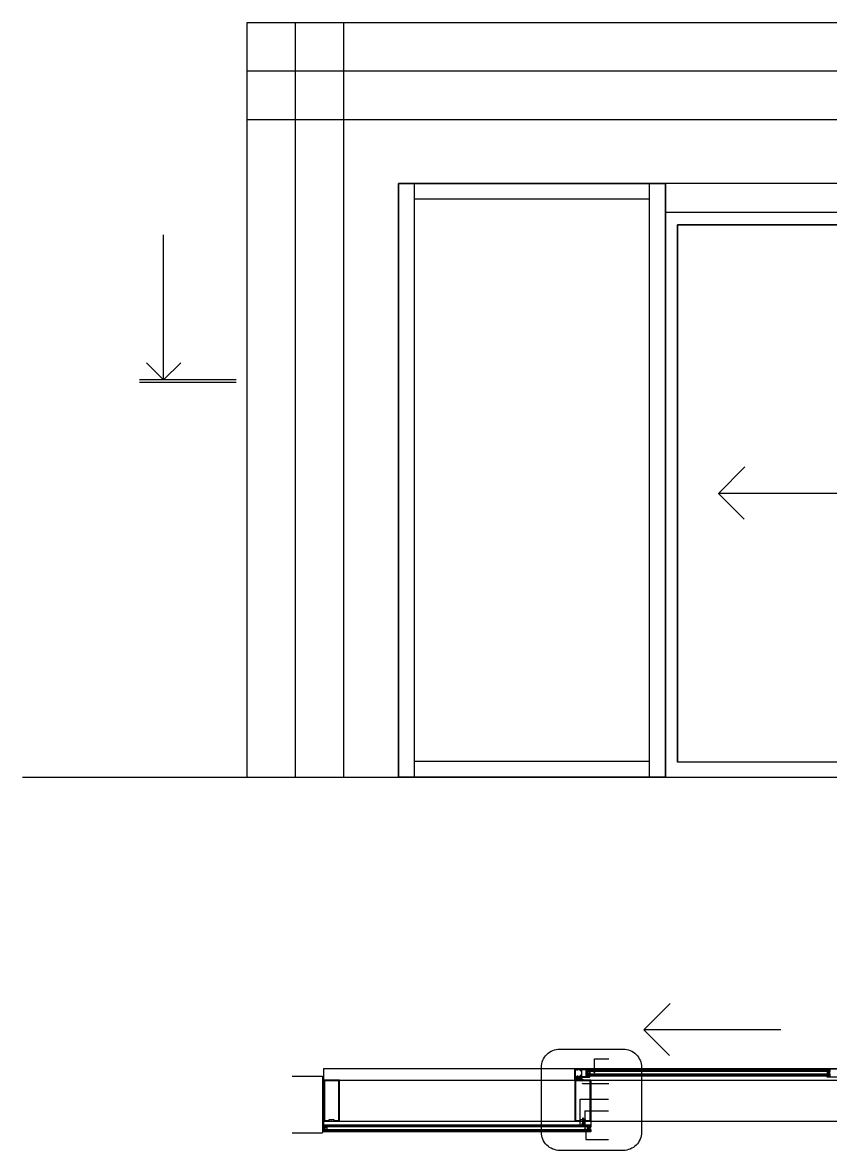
# Model space of a CAD drawing. Header units: metres. Extents: x 48.37 to 58.25, y -25.96 to -20.83.
# Drawn here: x 48.374 to 51.71, y -25.962 to -21.304 of the extents above; entities that cross this region are included whole.
import ezdxf

# ---------------------------------------------------------------- set-up
doc = ezdxf.new("R2010")
doc.units = ezdxf.units.M
for name, color, linetype in [('0-COTAS REF', 7, 'Continuous'), ('0-TEXTO', 7, 'Continuous'), ('0-TEXTO DETALLE', 7, 'Continuous')]:
    doc.layers.add(name, color=color, linetype=linetype)

msp = doc.modelspace()

# ---------------------------------------------------------------- linework, layer by layer
at = {"color": 11}
for p, q in [((49.9254, -21.9686), (49.9254, -24.4206)), ((54.2054, -21.9686), (49.9254, -21.9686)), ((51.0279, -21.9686), (51.0279, -24.4206)), ((50.7048, -25.6296), (50.7043, -25.6301)), ((50.7043, -25.6301), (50.7043, -25.6321)), ((50.7048, -25.6326), (50.7043, -25.6321)), ((50.7048, -25.6326), (50.7043, -25.6331)), ((50.7043, -25.6331), (50.7043, -25.6351)), ((50.7048, -25.6356), (50.7043, -25.6351)), ((50.7048, -25.6356), (50.7043, -25.6351)), ((50.7048, -25.6476), (50.7043, -25.6481)), ((50.7048, -25.6476), (50.7043, -25.6481)), ((50.7043, -25.6481), (50.7043, -25.6511)), ((50.7048, -25.6516), (50.7043, -25.6511)), ((50.7048, -25.6516), (50.7043, -25.6521)), ((50.7043, -25.6521), (50.7043, -25.6551)), ((50.7048, -25.6556), (50.7043, -25.6551)), ((51.7067, -25.6296), (50.7048, -25.6296)), ((51.7067, -25.6326), (50.7048, -25.6326)), ((51.7067, -25.6356), (50.7048, -25.6356)), ((51.7067, -25.6476), (50.7048, -25.6476)), ((51.7067, -25.6516), (50.7048, -25.6516)), ((51.7067, -25.6556), (50.7048, -25.6556)), ((51.7067, -25.6296), (51.7072, -25.6301)), ((51.7067, -25.6326), (51.7072, -25.6321)), ((51.7067, -25.6326), (51.7072, -25.6331)), ((51.7067, -25.6356), (51.7072, -25.6351)), ((51.7067, -25.6356), (51.7072, -25.6351)), ((51.7067, -25.6476), (51.7072, -25.6481)), ((51.7067, -25.6476), (51.7072, -25.6481)), ((51.7067, -25.6516), (51.7072, -25.6511)), ((51.7067, -25.6516), (51.7072, -25.6521)), ((51.7067, -25.6556), (51.7072, -25.6551)), ((51.7072, -25.6301), (51.7072, -25.6321)), ((51.7072, -25.6331), (51.7072, -25.6351)), ((51.7072, -25.6481), (51.7072, -25.6511)), ((51.7072, -25.6521), (51.7072, -25.6551)), ((49.6177, -25.8586), (49.6172, -25.8591)), ((49.6172, -25.8591), (49.6172, -25.8611)), ((49.6177, -25.8616), (49.6172, -25.8611)), ((49.6177, -25.8616), (49.6172, -25.8621)), ((49.6172, -25.8621), (49.6172, -25.8641)), ((49.6177, -25.8646), (49.6172, -25.8641)), ((49.6177, -25.8646), (49.6172, -25.8641)), ((49.6177, -25.8766), (49.6172, -25.8771)), ((49.6177, -25.8766), (49.6172, -25.8771)), ((49.6172, -25.8771), (49.6172, -25.8801)), ((49.6177, -25.8806), (49.6172, -25.8801)), ((49.6177, -25.8806), (49.6172, -25.8811)), ((49.6172, -25.8811), (49.6172, -25.8841)), ((49.6177, -25.8846), (49.6172, -25.8841)), ((50.719, -25.8586), (49.6177, -25.8586)), ((50.719, -25.8616), (49.6177, -25.8616)), ((50.719, -25.8646), (49.6177, -25.8646)), ((50.719, -25.8766), (49.6177, -25.8766)), ((50.719, -25.8806), (49.6177, -25.8806)), ((50.719, -25.8846), (49.6177, -25.8846)), ((50.719, -25.8586), (50.7195, -25.8591)), ((50.719, -25.8616), (50.7195, -25.8611)), ((50.719, -25.8616), (50.7195, -25.8621)), ((50.719, -25.8646), (50.7195, -25.8641)), ((50.719, -25.8646), (50.7195, -25.8641)), ((50.719, -25.8646), (50.7195, -25.8641)), ((50.719, -25.8766), (50.7195, -25.8771)), ((50.719, -25.8806), (50.7195, -25.8801)), ((50.719, -25.8806), (50.7195, -25.8811)), ((50.719, -25.8846), (50.7195, -25.8841)), ((50.7195, -25.8591), (50.7195, -25.8611)), ((50.7195, -25.8621), (50.7195, -25.8641)), ((50.7195, -25.8771), (50.7195, -25.8801)), ((50.7195, -25.8811), (50.7195, -25.8841))]:
    msp.add_line(p, q, dxfattribs=at)
at = {"color": 8}
for p, q in [((52.0654, -21.9686), (49.9254, -21.9686)), ((49.9904, -21.9686), (49.9904, -24.4206)), ((50.9629, -24.4206), (50.9629, -21.9686)), ((51.0279, -24.4206), (51.0279, -21.9686)), ((50.9629, -22.0336), (49.9904, -22.0336)), ((53.1029, -22.0886), (51.0279, -22.0886)), ((52.0155, -22.1386), (51.0779, -22.1386)), ((51.0779, -22.1386), (51.0779, -24.3587)), ((50.9629, -24.3556), (49.9904, -24.3556)), ((52.0155, -24.3587), (51.0779, -24.3587)), ((49.617, -25.6724), (49.617, -25.623)), ((50.6834, -25.6674), (50.6834, -25.6604)), ((50.7105, -25.6366), (50.7105, -25.6356)), ((50.7105, -25.6466), (50.7105, -25.6476)), ((50.7155, -25.6356), (50.7155, -25.6476)), ((51.696, -25.6356), (51.696, -25.6476)), ((51.701, -25.6366), (51.701, -25.6356)), ((51.701, -25.6466), (51.701, -25.6476)), ((49.617, -25.6714), (52.7955, -25.6714)), ((49.617, -25.8414), (52.7949, -25.8414)), ((49.6249, -25.8656), (49.6249, -25.8646)), ((49.6249, -25.8756), (49.6249, -25.8766)), ((49.6299, -25.8646), (49.6299, -25.8766)), ((50.7069, -25.8766), (50.7069, -25.8646)), ((50.7119, -25.8656), (50.7119, -25.8646)), ((50.7119, -25.8756), (50.7119, -25.8766))]:
    msp.add_line(p, q, dxfattribs=at)
at = {"color": 4}
for p, q in [((48.3736, -24.4206), (58.249, -24.4206)), ((49.4872, -25.6551), (49.612, -25.6551)), ((49.612, -25.6551), (49.612, -25.89)), ((49.4872, -25.89), (49.612, -25.89))]:
    msp.add_line(p, q, dxfattribs=at)
at = {"color": 8, "linetype": 'CONTINUOUS', "ltscale": 100}
msp.add_line((49.617, -25.623), (53.897, -25.623), dxfattribs=at)
at = {"color": 0}
for p, q in [((50.6637, -25.6675), (50.6609, -25.6736)), ((50.6619, -25.6736), (50.664, -25.6675)), ((50.6628, -25.6736), (50.6643, -25.6675)), ((50.6637, -25.6736), (50.6643, -25.6675)), ((50.664, -25.6736), (50.6646, -25.6675)), ((50.6644, -25.6736), (50.6649, -25.6675)), ((50.6648, -25.6736), (50.6654, -25.6675)), ((50.6653, -25.6736), (50.6658, -25.6675)), ((50.6657, -25.6736), (50.6663, -25.6675)), ((50.6662, -25.6736), (50.6668, -25.6675)), ((50.6666, -25.6736), (50.6672, -25.6675)), ((50.667, -25.6736), (50.6676, -25.6675)), ((50.6674, -25.6736), (50.6679, -25.6675)), ((50.6677, -25.6736), (50.6682, -25.6675)), ((50.6679, -25.6736), (50.6685, -25.6675)), ((50.6683, -25.6736), (50.6684, -25.6675)), ((50.6685, -25.6736), (50.6685, -25.6675)), ((50.6686, -25.6736), (50.6686, -25.6675)), ((50.6693, -25.6736), (50.6687, -25.6675)), ((50.6688, -25.6736), (50.6688, -25.6675)), ((50.6695, -25.6736), (50.6689, -25.6675)), ((50.6698, -25.6736), (50.6692, -25.6675)), ((50.6701, -25.6736), (50.6696, -25.6675)), ((50.6706, -25.6736), (50.67, -25.6675)), ((50.671, -25.6736), (50.6704, -25.6675)), ((50.6714, -25.6736), (50.6708, -25.6675)), ((50.6719, -25.6736), (50.6713, -25.6675)), ((50.6724, -25.6736), (50.6718, -25.6675)), ((50.6728, -25.6736), (50.6722, -25.6675)), ((50.6731, -25.6736), (50.6725, -25.6675)), ((50.6743, -25.6736), (50.6729, -25.6675)), ((50.6734, -25.6736), (50.6729, -25.6675)), ((50.6753, -25.6736), (50.6732, -25.6675)), ((50.6735, -25.6675), (50.6762, -25.6736))]:
    msp.add_line(p, q, dxfattribs=at)
at = {"color": 8, "linetype": 'CONTINUOUS'}
for p, q in [((51.7072, -25.6522), (50.7043, -25.6522)), ((50.7195, -25.8811), (49.6172, -25.8811))]:
    msp.add_line(p, q, dxfattribs=at)
at = {"color": 251}
for p, q in [((50.6853, -25.8518), (50.6823, -25.8538)), ((50.6898, -25.8323), (50.6848, -25.8352)), ((50.6898, -25.8343), (50.6848, -25.8372)), ((50.6898, -25.8363), (50.6848, -25.8392)), ((50.6898, -25.8383), (50.6848, -25.8412)), ((50.6898, -25.8403), (50.6848, -25.8432)), ((50.6898, -25.8423), (50.6848, -25.8452)), ((50.6898, -25.8443), (50.6848, -25.8472)), ((50.6898, -25.8463), (50.6848, -25.8492)), ((50.6898, -25.8483), (50.6848, -25.8512)), ((50.6873, -25.8271), (50.6853, -25.8314)), ((50.6853, -25.8314), (50.6853, -25.8518)), ((50.6893, -25.8518), (50.6853, -25.8518)), ((50.6877, -25.8538), (50.687, -25.8538)), ((50.687, -25.8538), (50.687, -25.8543)), ((50.6873, -25.8271), (50.6893, -25.8314)), ((50.6877, -25.8538), (50.6877, -25.8543)), ((50.6893, -25.8314), (50.6893, -25.8518)), ((50.6893, -25.8518), (50.6923, -25.8538))]:
    msp.add_line(p, q, dxfattribs=at)
at = {"color": 11}
msp.add_lwpolyline([(49.9254, -21.9686), (51.0279, -21.9686), (51.0279, -24.4206), (49.9254, -24.4206)], close=True, dxfattribs=at)
at = {"color": 8}
for points in [[(51.0779, -22.1386), (52.0155, -22.1386), (52.0155, -24.3587), (51.0779, -24.3587)], [(50.7155, -25.6366), (50.7155, -25.6466), (50.7105, -25.6466), (50.7075, -25.6431), (50.7075, -25.6401), (50.7105, -25.6366)], [(50.715, -25.6371), (50.715, -25.6461), (50.7107, -25.6461), (50.708, -25.6428), (50.708, -25.6404), (50.7107, -25.6371)], [(51.696, -25.6366), (51.696, -25.6466), (51.701, -25.6466), (51.704, -25.6431), (51.704, -25.6401), (51.701, -25.6366)], [(51.6965, -25.6371), (51.6965, -25.6461), (51.7008, -25.6461), (51.7035, -25.6428), (51.7035, -25.6404), (51.7008, -25.6371)], [(49.617, -25.6714), (50.7195, -25.6714), (50.7195, -25.8574), (49.617, -25.8574)], [(49.6299, -25.8656), (49.6299, -25.8756), (49.6249, -25.8756), (49.6219, -25.8721), (49.6219, -25.8691), (49.6249, -25.8656)], [(49.6294, -25.8661), (49.6294, -25.8751), (49.625, -25.8751), (49.6224, -25.8718), (49.6224, -25.8694), (49.625, -25.8661)], [(50.7069, -25.8656), (50.7069, -25.8756), (50.7119, -25.8756), (50.7149, -25.8721), (50.7149, -25.8691), (50.7119, -25.8656)], [(50.7074, -25.8661), (50.7074, -25.8751), (50.7117, -25.8751), (50.7144, -25.8718), (50.7144, -25.8694), (50.7117, -25.8661)]]:
    msp.add_lwpolyline(points, close=True, dxfattribs=at)
for points in [[(51.8138, -23.2486), (51.8138, -23.2486), (51.247, -23.2486), (51.3531, -23.3547), (51.247, -23.2486), (51.3566, -23.139)], [(51.5053, -25.4643), (51.5053, -25.4643), (50.9386, -25.4643), (51.0447, -25.5704), (50.9386, -25.4643), (51.0482, -25.3547)]]:
    msp.add_lwpolyline(points, dxfattribs=at)
at = {"color": 11}
for points in [[(50.6878, -25.6684), (50.6878, -25.6684, -0.414214), (50.6873, -25.6689), (50.6738, -25.6689, -0.414214), (50.6735, -25.6686), (50.6735, -25.6685), (50.6735, -25.6679, -0.414214), (50.6738, -25.6676), (50.675, -25.6676, 0.414214), (50.6753, -25.6673), (50.6753, -25.6667, 0.414214), (50.675, -25.6664), (50.6738, -25.6664, -0.414214), (50.6735, -25.6661), (50.6735, -25.6657, -0.414214), (50.6738, -25.6654), (50.675, -25.6654, 0.414214), (50.6753, -25.6651), (50.6753, -25.6622, 0.414214), (50.675, -25.6619), (50.6688, -25.6619), (50.6685, -25.6616), (50.6682, -25.6619), (50.6621, -25.6619, 0.414214), (50.6618, -25.6622), (50.6618, -25.6651, 0.414214), (50.6621, -25.6654), (50.6633, -25.6654, -0.414214), (50.6636, -25.6657), (50.6636, -25.6661, -0.414214), (50.6633, -25.6664), (50.6621, -25.6664, 0.414214), (50.6618, -25.6667), (50.6618, -25.6673, 0.414214), (50.6621, -25.6676), (50.6633, -25.6676, -0.414214), (50.6636, -25.6679), (50.6636, -25.6686, -0.414214), (50.6633, -25.6689), (50.6555, -25.6689, -0.414214), (50.6545, -25.6679), (50.6545, -25.6264, -0.28969), (50.6551, -25.6255, -0.55076), (50.6555, -25.6258), (50.6555, -25.629, -0.213422), (50.6554, -25.6292, 1.05728), (50.6558, -25.6296, -0.213422), (50.6561, -25.6295), (50.6582, -25.6295, 0.315299), (50.6588, -25.6291), (50.6591, -25.6283, -1), (50.66, -25.6286), (50.6597, -25.6295, -0.315299), (50.6582, -25.6305), (50.656, -25.6305, 0.414214), (50.6555, -25.631), (50.6555, -25.6676, 0.414214), (50.6558, -25.6679), (50.6605, -25.6679, 0.414214), (50.6608, -25.6676), (50.6608, -25.6602, -0.414214), (50.6611, -25.6599), (50.6615, -25.6599, -0.414214), (50.6618, -25.6602), (50.6618, -25.6606, 0.414214), (50.6621, -25.6609), (50.675, -25.6609, 0.414214), (50.6753, -25.6606), (50.6753, -25.6602, -0.414214), (50.6756, -25.6599), (50.6785, -25.6599, -0.414214), (50.6788, -25.6602), (50.6788, -25.6618, -1), (50.6778, -25.6618), (50.6778, -25.6614, 0.414214), (50.6775, -25.6611), (50.6766, -25.6611, 0.414214), (50.6763, -25.6614), (50.6763, -25.6671, 0.414214), (50.6766, -25.6674), (50.6775, -25.6674, 0.414214), (50.6778, -25.6671), (50.6778, -25.666, -1), (50.6788, -25.666), (50.6788, -25.6673, 0.406085), (50.6791, -25.6677), (50.6873, -25.6679, -0.406289)], [(50.7013, -25.6275, -0.414214), (50.7016, -25.6272), (50.7058, -25.6272, -0.414214), (50.7061, -25.6275), (50.7061, -25.6285, 0.414214), (50.7066, -25.629), (50.7081, -25.629, 0.414214), (50.7084, -25.6287), (50.7084, -25.6283, 0.414214), (50.7081, -25.628), (50.7073, -25.628, -0.414214), (50.7071, -25.6278), (50.7071, -25.6268, -0.414214), (50.7073, -25.6266), (50.7142, -25.6266, -0.414214), (50.7144, -25.6268), (50.7144, -25.6278, -0.414214), (50.7142, -25.628), (50.7134, -25.628, 0.414214), (50.7131, -25.6283), (50.7131, -25.6287, 0.414214), (50.7134, -25.629), (50.7152, -25.629, 0.414214), (50.7155, -25.6287), (50.7155, -25.6257, 0.414214), (50.715, -25.6252), (50.656, -25.6252, 0.414214), (50.6555, -25.6257), (50.6555, -25.6289, 0.414214), (50.6558, -25.6292), (50.6578, -25.6292, 0.414214), (50.6581, -25.6289), (50.6581, -25.6285, 0.414214), (50.6578, -25.6282), (50.6569, -25.6282, -0.414214), (50.6566, -25.6279), (50.6566, -25.6271, -0.414214), (50.6569, -25.6268), (50.6636, -25.6268, -0.414214), (50.6639, -25.6271), (50.6639, -25.6279, -0.414214), (50.6636, -25.6282), (50.6627, -25.6282, 0.414214), (50.6624, -25.6285), (50.6624, -25.6289, 0.414214), (50.6627, -25.6292), (50.6661, -25.6292, 0.414214), (50.6664, -25.6289), (50.6664, -25.6287, 0.414214), (50.6661, -25.6284), (50.6652, -25.6284, -0.414214), (50.6649, -25.6281), (50.6649, -25.6273, -0.414214), (50.6652, -25.627), (50.6719, -25.627, -0.414214), (50.6722, -25.6273), (50.6722, -25.6281, -0.414214), (50.6719, -25.6284), (50.671, -25.6284, 0.414214), (50.6707, -25.6287), (50.6707, -25.6289, 0.414214), (50.671, -25.6292), (50.6727, -25.6292, 0.414214), (50.6732, -25.6287), (50.6732, -25.6277, -0.414214), (50.6737, -25.6272), (50.6805, -25.6272, -0.414214), (50.6815, -25.6282), (50.6815, -25.6286, -0.414214), (50.6805, -25.6296), (50.678, -25.6296, 0.414214), (50.677, -25.6306), (50.677, -25.6332, 0.414214), (50.6775, -25.6337), (50.678, -25.6337, 0.414214), (50.6785, -25.6332), (50.6785, -25.6314, -0.414214), (50.6788, -25.6311), (50.6812, -25.6311, -0.414214), (50.6815, -25.6314), (50.6815, -25.6434, 0.267949), (50.6817, -25.6437, -0.57735), (50.6817, -25.6442, 0.267949), (50.6815, -25.6445), (50.6815, -25.6537, -0.414214), (50.6812, -25.654), (50.6788, -25.654, -0.414214), (50.6785, -25.6537), (50.6785, -25.6519, 0.414214), (50.678, -25.6514), (50.6775, -25.6514, 0.414214), (50.677, -25.6519), (50.677, -25.6545, 0.414214), (50.678, -25.6555), (50.6805, -25.6555, -0.414214), (50.6815, -25.6565), (50.6815, -25.6569, -0.414214), (50.6805, -25.6579), (50.6737, -25.6579, -0.414214), (50.6732, -25.6574), (50.6732, -25.6564, 0.414214), (50.6727, -25.6559), (50.671, -25.6559, 0.414214), (50.6707, -25.6562), (50.6707, -25.6564, 0.414214), (50.671, -25.6567), (50.6719, -25.6567, -0.414214), (50.6722, -25.657), (50.6722, -25.6579, -0.414214), (50.6719, -25.6582), (50.6652, -25.6582, -0.414214), (50.6649, -25.6579), (50.6649, -25.657, -0.414214), (50.6652, -25.6567), (50.6661, -25.6567, 0.414214), (50.6664, -25.6564), (50.6664, -25.6562, 0.414214), (50.6661, -25.6559), (50.6627, -25.6559, 0.414214), (50.6624, -25.6562), (50.6624, -25.6566, 0.414214), (50.6627, -25.6569), (50.6636, -25.6569, -0.414214), (50.6639, -25.6572), (50.6639, -25.6581, -0.414214), (50.6636, -25.6584), (50.6569, -25.6584, -0.414214), (50.6566, -25.6581), (50.6566, -25.6572, -0.414214), (50.6569, -25.6569), (50.6578, -25.6569, 0.414214), (50.6581, -25.6566), (50.6581, -25.6562, 0.414214), (50.6578, -25.6559), (50.6558, -25.6559, 0.414214), (50.6555, -25.6562), (50.6555, -25.6594, 0.414214), (50.656, -25.6599), (50.715, -25.6599, 0.414214), (50.7155, -25.6594), (50.7155, -25.6564, 0.414214), (50.7152, -25.6561), (50.7134, -25.6561, 0.414214), (50.7131, -25.6564), (50.7131, -25.6568, 0.414214), (50.7134, -25.6571), (50.7142, -25.6571, -0.414214), (50.7144, -25.6573), (50.7144, -25.6584, -0.414214), (50.7142, -25.6586), (50.7073, -25.6586, -0.414214), (50.7071, -25.6584), (50.7071, -25.6573, -0.414214), (50.7073, -25.6571), (50.7081, -25.6571, 0.414214), (50.7084, -25.6568), (50.7084, -25.6564, 0.414214), (50.7081, -25.6561), (50.7066, -25.6561, 0.414214), (50.7061, -25.6566), (50.7061, -25.6576, -0.414214), (50.7058, -25.6579), (50.7016, -25.6579, -0.414214), (50.7013, -25.6576)], [(50.6835, -25.6275, -0.414214), (50.6838, -25.6272), (50.6992, -25.6272, -0.414214), (50.6995, -25.6275), (50.6995, -25.6576, -0.414214), (50.6992, -25.6579), (50.6838, -25.6579, -0.414214), (50.6835, -25.6576)], [(49.6505, -25.8414), (49.681, -25.8414, 0.414214), (49.682, -25.8404), (49.682, -25.6724, 0.414214), (49.681, -25.6714), (49.618, -25.6714, 0.414214), (49.617, -25.6724), (49.617, -25.8404, 0.414214), (49.618, -25.8414), (49.6485, -25.8414), (49.6495, -25.8404)], [(49.6585, -25.8344, -0.414214), (49.6595, -25.8354), (49.6595, -25.8384), (49.6783, -25.8384, 0.414214), (49.6793, -25.8374), (49.6793, -25.6754, 0.414214), (49.6783, -25.6744), (49.6207, -25.6744, 0.414214), (49.6197, -25.6754), (49.6197, -25.8374, 0.414214), (49.6207, -25.8384), (49.6395, -25.8384), (49.6395, -25.8354, -0.414214), (49.6405, -25.8344)], [(50.688, -25.8414), (50.7185, -25.8414, 0.414214), (50.7195, -25.8404), (50.7195, -25.6724, 0.414214), (50.7185, -25.6714), (50.6555, -25.6714, 0.414214), (50.6545, -25.6724), (50.6545, -25.8404, 0.414214), (50.6555, -25.8414), (50.686, -25.8414), (50.687, -25.8404)], [(50.696, -25.8344, -0.414214), (50.697, -25.8354), (50.697, -25.8384), (50.7158, -25.8384, 0.414214), (50.7168, -25.8374), (50.7168, -25.6754, 0.414214), (50.7158, -25.6744), (50.6582, -25.6744, 0.414214), (50.6572, -25.6754), (50.6572, -25.8374, 0.414214), (50.6582, -25.8384), (50.677, -25.8384), (50.677, -25.8354, -0.414214), (50.678, -25.8344)]]:
    msp.add_lwpolyline(points, format="xyb", close=True, dxfattribs=at)
at = {"color": 0, "extrusion": (0, 0, -1)}
msp.add_lwpolyline([(-50.6751, -25.6666), (-50.6621, -25.6666), (-50.6621, -25.6675), (-50.6751, -25.6675)], close=True, dxfattribs=at)
at = {"color": 11}
for points in [[(51.7099, -25.6272), (51.7057, -25.6272, 0.414214), (51.7054, -25.6275), (51.7054, -25.6285, -0.414214), (51.7049, -25.629), (51.7034, -25.629, -0.414214), (51.7031, -25.6287), (51.7031, -25.6283, -0.414214), (51.7034, -25.628), (51.7042, -25.628, 0.414214), (51.7044, -25.6278), (51.7044, -25.6268, 0.414214), (51.7042, -25.6266), (51.6973, -25.6266, 0.414214), (51.6971, -25.6268), (51.6971, -25.6278, 0.414214), (51.6973, -25.628), (51.6981, -25.628, -0.414214), (51.6984, -25.6283), (51.6984, -25.6287, -0.414214), (51.6981, -25.629), (51.6963, -25.629, -0.414214), (51.696, -25.6287), (51.696, -25.6257, -0.414214), (51.6965, -25.6252), (51.7555, -25.6252, -0.414214)], [(51.7555, -25.6599), (51.6965, -25.6599, -0.414214), (51.696, -25.6594), (51.696, -25.6564, -0.414214), (51.6963, -25.6561), (51.6981, -25.6561, -0.414214), (51.6984, -25.6564), (51.6984, -25.6568, -0.414214), (51.6981, -25.6571), (51.6973, -25.6571, 0.414214), (51.6971, -25.6573), (51.6971, -25.6584, 0.414214), (51.6973, -25.6586), (51.7042, -25.6586, 0.414214), (51.7044, -25.6584), (51.7044, -25.6573, 0.414214), (51.7042, -25.6571), (51.7034, -25.6571, -0.414214), (51.7031, -25.6568), (51.7031, -25.6564, -0.414214), (51.7034, -25.6561), (51.7049, -25.6561, -0.414214), (51.7054, -25.6566), (51.7054, -25.6576, 0.414214), (51.7057, -25.6579), (51.7099, -25.6579, 0.414214)]]:
    msp.add_lwpolyline(points, format="xyb", dxfattribs=at)
at = {"color": 8}
for centre, start, end in [((50.6926, -25.6416), 330.9259, 29.0741), ((51.7189, -25.6416), 150.9259, 209.0741), ((49.6055, -25.8706), 330.9259, 29.0741), ((50.7312, -25.8706), 150.9259, 209.0741)]:
    msp.add_arc(centre, 0.0134, start, end, dxfattribs=at)
at = {"color": 251}
for start, end in [(-102.3123, -90.8379), (-89.1621, -77.6877)]:
    msp.add_arc((50.6873, -25.8309), 0.0234, start, end, dxfattribs=at)
at = {"layer": '0-COTAS REF'}
for p, q in [((49.3004, -21.3036), (54.6304, -21.3036)), ((49.3004, -24.4206), (49.3004, -21.3036)), ((49.5004, -24.4206), (49.5004, -21.3036)), ((49.7004, -24.4206), (49.7004, -21.3036)), ((49.3004, -21.5036), (54.6304, -21.5036)), ((49.3004, -21.7036), (54.6304, -21.7036))]:
    msp.add_line(p, q, dxfattribs=at)
at = {"layer": '0-TEXTO', "color": 251}
for p, q in [((48.956, -22.7797), (48.956, -22.1797)), ((48.956, -22.7797), (48.8853, -22.709)), ((49.0267, -22.709), (48.956, -22.7797))]:
    msp.add_line(p, q, dxfattribs=at)
at = {"layer": '0-TEXTO', "color": 4}
for p, q in [((49.256, -22.7797), (48.856, -22.7797)), ((49.256, -22.7897), (48.856, -22.7897))]:
    msp.add_line(p, q, dxfattribs=at)
at = {"layer": '0-TEXTO', "linetype": 'CONTINUOUS', "ltscale": 5}
msp.add_lwpolyline([(50.5913, -25.5436), (50.8543, -25.5436, -0.414214), (50.9293, -25.6186), (50.9293, -25.8871, -0.414214), (50.8543, -25.9621), (50.5913, -25.9621, -0.414214), (50.5163, -25.8871), (50.5163, -25.6186, -0.414214)], format="xyb", close=True, dxfattribs=at)
at = {"layer": '0-TEXTO DETALLE', "color": 12}
for p, q in [((50.7347, -25.5839), (50.7949, -25.5839)), ((50.7347, -25.641), (50.7347, -25.5839)), ((50.6864, -25.6854), (50.7949, -25.6854)), ((50.6766, -25.75), (50.7938, -25.75)), ((50.6766, -25.8616), (50.6766, -25.75)), ((50.696, -25.7986), (50.7938, -25.7986)), ((50.696, -25.7986), (50.696, -25.8706)), ((50.6991, -25.8806), (50.6991, -25.9175)), ((50.6991, -25.9175), (50.7938, -25.9175))]:
    msp.add_line(p, q, dxfattribs=at)
at = {"layer": '0-TEXTO DETALLE'}
for centre in [(50.7347, -25.641), (50.6864, -25.6854), (50.6766, -25.8616), (50.696, -25.8706), (50.6991, -25.8806)]:
    msp.add_circle(centre, 0.000897, dxfattribs=at)

doc.saveas('drawing.dxf')
